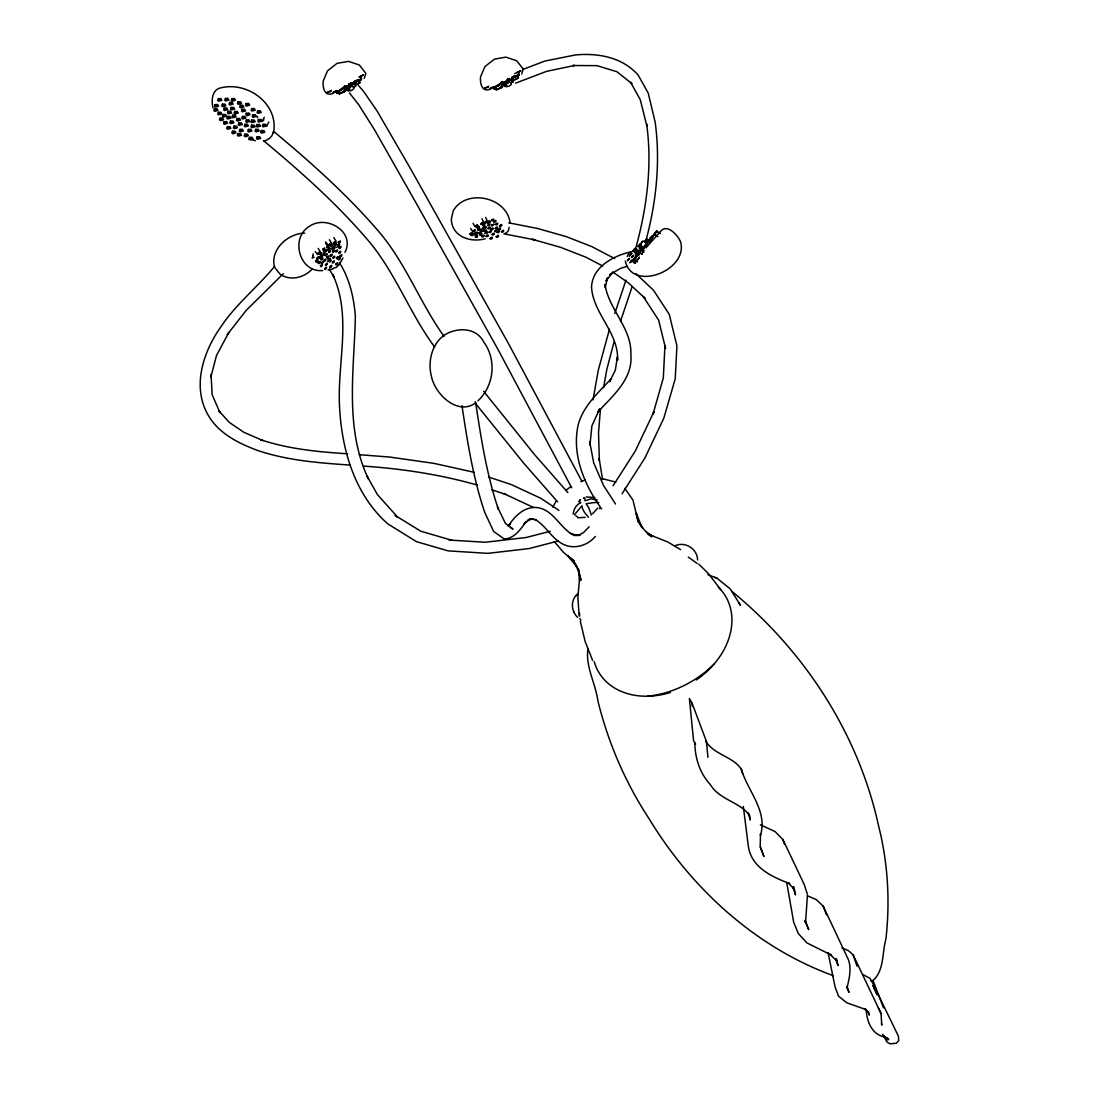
<?xml version="1.0" encoding="UTF-8"?>
<svg xmlns="http://www.w3.org/2000/svg" width="1099" height="1099" viewBox="0 0 1099 1099"><rect width="100%" height="100%" fill="white"/><g stroke="black" fill="none" stroke-linecap="round" stroke-linejoin="round"><path stroke-width="1.5" d="M625.331 261.15C632.378 292.334 688.372 270.478 680.611 241.931C678.22 235.845 667.436 223.193 660.719 231.216L645.965 247.852M434.682 347.174L432.759 344.413C408.718 310.962 394.623 271.302 367.684 239.87C336.404 203.342 300.357 171.293 263.458 140.59L264.722 141.125L269.681 138.254L272.044 135.617L273.514 131.303C310.783 162.322 347.188 194.688 378.784 231.587C405.806 263.073 419.969 302.843 444.037 336.376M273.445 133.075C279.228 104.323 248.044 81.477 221.49 87.7C211.997 89.115 211.118 100.366 213.014 107.908M871.411 981.38L870.01 978.371L863.677 975.005M600.439 409.034L598.529 432.649L599.367 460.632L599.147 458.558L602.554 479.425M587.965 648.451C585.245 666.53 595.479 683.015 597.842 700.681C608.145 742.759 625.537 782.996 649.372 819.181C691.683 888.871 756.126 947.64 833.344 975.692M807.422 895.397L805.512 922.789L805.457 921.292L808.713 929.672L804.825 920.426M579.791 576.563L577.868 597.293L579.118 615.344M593.02 399.912L598.254 370.322L609.478 329.233M603.571 387.686L606.73 369.813L613.998 342.009M573.115 513.92L574.104 509.812A23.642 9.52 -69.9 0 1 576.096 506.282L576.137 506.241A18.971 9.657 -55 0 1 578.802 503.795L580.849 502.806C576.824 500.856 583.226 497.765 578.871 501.419M509.139 227.383L508.452 230.433L506.57 232.796L503.974 233.84L534.966 239.884L532.328 239.321L560.559 247.316L586.028 257.262L602.637 265.972M635.387 249.569C646.679 208.837 652.504 166.031 646.624 123.926L646.844 126.042L640.291 99.707L630.592 82.301L631.911 83.634L616.924 71.751L597.045 65.652L572.854 65.528L574.585 65.459L546.629 71.339L515.596 83.153M646.281 239.362C656.364 201.282 660.499 161.319 655.169 122.154L648.231 93.14L638.189 75.13C622.501 57.23 598.131 52.807 575.395 54.95L544.843 61.077L522.781 69.471M344.949 252.372C355.554 232.054 326.87 214.703 309.932 226.009C289.614 237.48 299.313 272.937 322.625 270.533M626.004 280.121L614.808 313.449M632.2 286.537L620.482 321.334M342.943 258.018L338.849 265.093M630.922 261.644L631.444 260.93M639.934 247.302L640.319 246.808M639.22 253.622L637.255 255.916L638.327 254.927M641.225 250.297L644.742 247.083L643.231 249.157M642.214 249.212L644.206 246.904L643.492 248.031M642.86 249.02L642.146 250.132L643.382 248.759M641.005 250.558L639.769 251.932L642.97 248.278M646.432 244.734L646.088 245.365M647.696 242.797L648.808 241.533M650.416 238.043C653.713 234.801 643.822 245.901 651.006 237.357M647.819 242.357L650.045 239.555L648.534 241.615M652.655 236.216L654.331 234.197M652.957 235.942L652.641 236.628L654.702 234.334M653.795 235.076L652.779 236.738M654.139 234.691L655.608 232.205M655.073 233.084L655.663 232.397M657.243 232.068L656.309 232.713M599.697 508.727L600.123 507.752M552.838 507.202L555.86 501.474M313.133 253.938L312.981 255.421M321.1 256.713L318.628 258.76L318.916 257.111L318.092 256.836L316.457 259.158L320.262 256.438M323.862 252.179L324.164 251.479M325.098 251.176L325.95 249.748L323.491 251.781L324.054 252.536L325.51 251.932L326.527 250.503L325.689 250.229M599.697 408.759L591.894 425.904L589.957 445.026L589.723 441.88L593.694 462.885L603.543 485.524L615.55 504.015M574.447 514.744L581.989 505.746L582.319 507.752A18.971 16.98 -52.3 0 0 583.706 511.008L583.734 511.049A23.642 22.859 -79.4 0 0 586.138 514.538L588.46 517.244M262.166 121.385L264.296 117.263M266.672 126.165L268.802 122.044M364.209 78.4L365.843 73.303L359.318 65.006L348.548 61.365L337.077 63.344L327.529 70.831L323.175 81.12C322.625 87.343 324.232 96.355 332.351 93.676M599.161 409.776L598.09 411.823C612.83 395.613 633.065 379.031 630.867 354.592C631.952 327.928 608.585 309.492 605.027 284.38L605.261 287.526L607.513 277.896L605.906 280.959L612.459 272.868L609.492 274.887L620.303 268.444L626.293 266.576M521.668 74.004L523.206 69.072L516.695 60.775L505.911 57.134L494.454 59.126L484.906 66.613L480.538 76.903C480.002 83.112 481.596 92.124 489.728 89.459M613.063 485.799L635.236 451.139L654.001 411.617L653.026 414.158L663.301 377.974L664.964 345.512L665.554 348.328L658.617 320.097L643.149 296.414L645.154 298.475L628.408 282.896L612.624 271.879M622.048 493.739L644.893 458.036L663.823 418.156L675.226 378.867L676.915 345.91L669.264 314.355L653.562 290.315L635.813 273.61M575.958 595.631C570.326 601.826 571.714 612.006 577.731 617.446M639.343 257.111L635.964 261.741L639.288 257.99M641.541 254.157L644.151 250.38M633.615 250.05L633.835 249.789M630.922 254.309L629.37 256.191L630.881 254.13M628.285 259.652L628.71 259.172M635.332 250.847L635.565 250.586M640.168 244.967L639.838 245.475M645.456 240.736L645.69 240.475M640.222 250.338L639.797 250.806M641.225 249.253L639.852 250.984M633.903 259.625L634.123 259.364M635.62 257.221L635.854 256.96M647.105 242.11L646.871 242.384M634.425 259.845L633.711 260.971L635.593 259.034M642.324 248.827L640.841 250.957M638.519 254.748L639.838 252.852L637.351 255.559M644.77 246.671L646.267 244.953M645.937 245.187L646.871 244.212M651.721 237.672L653.04 235.736M649.275 241.492L651.734 238.771L649.138 241.821M653.328 235.859L651.721 238.126M650.278 240.406L650.498 240.145M508.178 526.325C514.25 516.722 523.605 506.9 535.9 507.477C552.797 508.617 559.446 527.286 572.854 534.828M597.787 508.123L592.485 513.81M484.467 227.644L484.412 228.963L486.692 226.971L482.612 228.043L484.893 226.051L484.824 227.383M648.987 240.736L646.83 243.923M642.379 241.588C638.024 247.124 645.965 237.975 642.228 241.972M628.669 258.993C624.314 264.543 632.255 255.38 628.518 259.378M639.879 245.668C644.234 240.118 636.294 249.267 640.044 245.269M632.79 255.751C628.436 261.301 636.376 252.138 632.626 256.136M640.044 247.509C644.399 241.959 636.458 251.108 640.195 247.11M636.609 251.836C632.241 257.372 640.195 248.223 636.445 252.22M637.75 251.822C642.104 246.272 634.164 255.421 637.915 251.424M642.283 246.987C637.928 252.536 645.869 243.374 642.132 247.371M631.403 260.738L629.892 262.812L631.128 261.438M646.555 243.25L645.044 245.311L646.926 243.387M630.963 261.823L632.475 259.749L631.252 261.136M652.257 236.793L650.745 238.868L651.831 237.879M655.183 233.29L656.694 231.216L655.457 232.603M647.187 243.044L647.984 242.11M652.751 236.422L654.18 234.595M634.727 258.018L632.859 259.941L635.442 256.891L632.777 261.04L637.077 255.572L635.208 257.509M641.775 250.215L643.286 248.539M646.679 244.665L644.989 246.767M637.708 255.696L639.123 253.979M638.601 255.229L639.398 254.281M262.922 120.904L263.911 119.777M475.194 401.684L475.688 402.811C457.898 416.233 434.613 394.143 431.344 375.885C427.319 360.527 432.704 340.58 447.678 333.231C460.55 327.117 476.966 328.436 483.958 342.325C496.83 360.129 494.014 385.763 477.996 400.764M508.961 525.459L510.527 523.742L508.205 525.501M583.473 498.493L584.022 497.655A23.642 2.775 -18.8 0 1 584.627 497.984A18.971 6.992 -19.6 0 1 584.943 499.413L584.929 500.828L590.96 498.864L597.238 500.059M313.256 255.572L312.13 258.1L314.163 257.248M328.326 248.937C324.892 252.509 332.049 249.006 329.151 248.415M334.893 242.961L335.703 241.162L333.244 243.195L336.5 242.879L334.041 244.926L334.852 243.126M338.478 265.175L336.418 267.318L333.395 268.335M577.676 593.872L578.198 593.323L575.56 596.043M630.73 254.515L631.966 253.141L630.606 254.817M655.334 232.906L651.68 237.411L654.056 234.898M646.404 243.635L648.122 242.22M652.518 237.192L653.232 236.45M646.281 243.937L646.597 243.428M647.819 242.494C651.941 238.126 642.297 248.937 645.882 245.613M640.003 250.599L638.766 251.973L641.363 248.923M636.664 254.501L636.788 254.199M643.506 248.456L643.19 248.965M634.082 258.567L634.205 258.265M635.236 258.897L635.95 258.169M589.16 526.778L583.624 532.479L578.376 535.419M595.273 536.463C587.924 545.406 574.626 549.596 563.856 544.541C551.698 539.087 546.176 525.707 534.828 519.291M274.64 266.329C257.331 287.43 235.488 304.478 220.404 327.557L218.852 329.741C202.037 354.963 191.817 389.321 209.305 417.016C220.13 434.297 239.184 443.556 257.661 450.48C287.553 460.563 319.122 462.94 350.375 465.083M714.062 664.098C696.642 681.6 672.327 693.716 647.709 696.203M873.403 980.143C884.448 969.909 882.03 952.284 885.918 939.041C890.19 901.139 887.937 862.619 878.513 825.624C858.47 733.747 804.276 650.471 731.673 591.235M312.171 269.104C304.08 277.759 290.191 281.413 279.888 274.049L274.503 267.126C269.832 249.5 288.158 233.276 304.684 233.153M565.916 490.264L570.999 486.555M283.295 273.733L246.272 310.303L227.301 334.577L228.867 332.393L216.503 355.499L210.816 377.232L211.063 374.622L212.148 394.651L219.965 412.743L218.77 410.655L229.128 422.277L243.854 432.278L262.798 440.534L260.724 439.737C288.721 449.12 318.215 451.895 347.518 453.791M354.015 88.566L351.556 90.489L348.507 91.025M511.392 84.335L508.933 86.258L505.87 86.794M360.101 77.012L363.453 74.883L358.878 77.095M517.464 72.781L520.83 70.652L514.73 73.606M325.277 251.506L323.683 252.152M328.505 249.844C332.104 245.627 327.475 249.542 328.326 249.871M336.39 247.399L337.544 246.671M327.365 261.521L328.519 260.793M335.964 91.203L335.703 91.107M334.934 92.247L334.659 92.137M335.827 91.739L333.066 92.92L337.997 90.571M343.19 87.796L345.155 86.931L340.759 89.115M348.905 84.005L350.815 83.277M340.086 90.324L340.717 90.077M343.314 88.387C348.424 86.024 338.863 90.64 343.863 88.126M350.457 83.991L349.18 84.348M352.257 82.975L352.518 83.084M354.304 81.518L357.587 80.021L355.705 80.914M356.255 80.653L354.4 81.56M354.482 82.123L355.526 81.546M338.492 92.522L336.651 93.429L338.135 92.632M348.575 86.189L346.199 87.274M352.944 84.005L353.754 83.689M357.271 81.285C362.601 78.743 353.301 83.387 357.546 81.147M339.605 93.662C345.086 90.983 335.236 95.915 340.278 93.291M343.492 92.082C341.171 93.072 346.267 90.97 344.028 91.684M356.502 84.293C350.444 87.261 365.005 80.062 359.057 83.084M348.589 89.733L346.735 90.64L349.908 89.101L348.026 90.008M495.141 86.464L491.308 88.415L493.135 87.467M497.27 85.708L497.957 85.255L497.16 85.488M501.144 83.345L499.248 84.28L502.504 82.7L500.869 83.497M508.04 79.128L508.823 78.798L507.477 79.554M498.63 85.063L497.105 85.887M499.248 84.843L502.064 83.634M504.606 81.821L504.867 81.93M511.873 77.191L515.239 75.652L512.683 76.971M501.254 83.95L500.677 84.225M507.628 81.189L503.452 83.277M507.147 81.244L510.76 79.403M496.446 88.112L495.141 88.483M507.381 81.285L504.015 83.002L505.856 82.109M507.642 81.985C512.587 79.389 503.782 84.513 508.727 81.917M503.658 84.884L501.652 85.763L506.433 83.373M518.055 75.858C512.807 78.276 522.629 73.551 517.492 76.119M500.718 87.412L502.71 86.519L501.075 87.302M500.059 88.181C505.306 85.763 495.498 90.475 500.622 87.906M513.412 80.213L514.208 79.884L512.052 80.873L517.079 78.661M505.155 85.873C510.774 83.139 500.649 88.195 505.842 85.502M334.687 91.56L333.203 92.385L335.016 91.698M344.193 86.491L345.677 85.681L344.88 85.901M344.633 86.656L346.226 85.887L344.413 86.574M351.982 82.865L349.221 84.046M354.098 82.095L356.859 80.914L354.221 82.027M334.398 92.289L336.088 91.602M341.652 88.607L343.671 87.741M339.893 90.049L340.841 89.555M348.479 85.708L349.963 84.884L349.166 85.118M340.731 90.049L338.753 90.956L340.566 90.269M348.919 85.804L349.867 85.324M340.443 90.214L342.064 89.417L340.237 90.132M353.535 83.84L355.856 82.741L353.205 83.716M350.361 86.052L348.878 86.876L352.614 85.543L349.331 87.041L351.213 86.148M338.231 92.659L339.825 91.89L338.025 92.577M345.855 89.129L344.385 89.939L346.185 89.253M349.386 87.728L350.869 86.917L349.056 87.604M343.63 91.382L342.16 92.192L342.943 91.973M354.579 86.642C359.428 84.28 349.386 88.895 354.702 86.697M501.515 82.288L502.49 81.793M507.216 79.444L509.235 78.469M491.885 87.522L490.25 88.318L492.173 87.398M501.858 82.425L503.054 81.999M508.521 79.073L509.496 78.579M506.941 80.213L508.466 79.389L507.656 79.609M499.001 84.499L499.99 83.991M512.835 77.356L514.469 76.573L511.791 77.699M496.501 86.478L497.476 85.969M505.911 81.45L507.326 80.57M497.325 86.162L497.888 85.887M506.323 81.56L507.422 81.106M510.486 79.691L512.615 78.702L510.692 79.623M511.791 79.197L513.425 78.414L511.804 78.922M513.906 80.158L518.591 77.823L516.75 78.524M500.979 87.261L499.344 88.057L501.199 87.343M331.39 90.393L326.815 92.604L330.936 91.396M488.767 86.162L484.192 88.387L488.299 87.178M350.705 83.236L351.721 82.768M354.359 82.191L355.375 81.724M335.882 90.97L336.885 90.503M359.909 80.282C364.827 78.29 355.018 82.768 360.307 80.2M334.549 92.11L338.272 90.681M355.059 82.961L344.715 88.085L353.356 84.019M349.18 85.914L350.196 85.447M354.373 83.551L352.669 84.28M356.021 84.348L359.455 83.002M343.341 92.275L341.542 92.962L345.443 90.695L343.341 91.657L344.042 91.299M501.185 82.164L502.229 81.683M501.748 82.37L502.779 81.903M517.574 75.391C512.546 77.438 522.588 72.836 517.162 75.474M515.046 76.751C520.074 74.677 510.183 79.307 515.458 76.669M505.581 81.326L506.625 80.845M491.61 88.03L496.075 86.368M495.402 86.56L496.446 86.093M496.775 85.763L497.82 85.282M505.526 81.985L507.271 81.244M507.298 81.065L509.153 80.351M501.089 84.142L499.344 84.884M510.06 80.007L511.914 79.238M497.394 86.189L499.317 85.255L495.965 86.78M503.864 83.181L502.023 83.895L505.458 82.205M503.163 84.939L506.763 83.497M511.859 82.288C516.873 80.241 506.845 84.829 512.258 82.191M497.339 89.39C492.352 91.464 502.477 86.766 496.927 89.472M527.891 520.074L530.144 519.085L524.031 523.962L526.38 521.366C520.967 528.633 514.277 539.114 504.084 538.84L493.671 531.476L484.686 512.271C473.023 477.708 467.418 441.674 461.992 405.792L462.5 406.918M578.184 535.653L580.437 534.65L573.692 535.419L577.154 535.433L570.244 533.317M509.345 80.268L510.87 79.719M493.355 87.288L490.085 88.868L490.896 88.634M508.205 81.711C502.847 84.115 513.521 79.787 508.164 82.191M348.63 83.909L349.427 83.689M346.776 86.436L347.463 86.162M347.215 86.807L348.026 86.45M346.597 87.178L347.408 86.835M580.904 481.596L585.327 479.933M476.142 233.345L477.474 233.757L474.713 235.09L477.2 232.081L474.438 233.4L475.771 233.812M528.344 520.115L533.084 518.742L530.762 518.742M675.102 545.75C685.144 541.106 697.48 548.909 697.577 559.968M550.283 531.257L526.133 537.507L485.332 542.247L449.079 540.062L452.087 540.337L420.903 531.257L395.091 515.404L397.563 517.079L377.424 494.619L367.203 476.334L368.316 478.848C344.385 427.813 354.208 370.693 355.362 316.649C354.002 297.87 349.647 278.844 339.495 262.771M558.155 541.038L529.1 548.566L487.819 553.36L448.158 550.874L416.48 541.656L387.782 523.866C355.375 495.196 342.297 451.716 339.728 409.79C336.418 364.978 352.491 317.652 332.928 274.887L334.041 277.401L329.315 269.035M328.079 270.052L333.024 268.912M585.163 517.341L577.813 517.78M333.849 246.547L331.582 248.965L336.212 244.363L333.945 246.78M325.455 251.396L326.334 251.273M485.209 238.785C470.784 242.769 452.115 236.958 451.304 219.388L453.214 210.871C466.086 187.97 507.546 197.174 510.046 223.166M586.193 496.94L594.847 497.586M598.79 502.531L596.111 502.38A23.642 16.128 23.3 0 1 592.251 502.765A18.971 14.301 3.6 0 1 588.46 503.356L586.083 503.768L588.693 507.532L591.331 515.005M602.101 478.601L615.728 482.076M359.318 454.698L389.664 457.047L434.284 463.421L474.191 472.336M363.824 466.127C402.22 468.737 440.589 474.548 477.612 485.181M529.608 518.742L536.106 519.951M508.823 222.836L537.617 228.496L566.109 236.573L591.825 246.616L614.684 258.595M249.116 138.941L255.353 140.727M697.178 563.471L688.304 557.111M488.464 476.993L511.186 484.522L540.859 498.328L558.896 510.348M491.789 489.811L505.966 494.44L503.864 493.643L533.194 507.285M648.465 534.293L667.78 541.972L680.583 549.624M648.08 534.251L652.806 536.092L646.212 532.218M707.893 574.667L717.043 578.239L730.272 588.927L740.451 605.329L739.036 603.008M714.707 577.318L717.043 578.239M841.971 947.929L848.524 950.704L853.126 954.852L881.055 1013.566L881.755 1025.12L881.535 1023.416M807.367 895.767L816.31 899.614L823.233 906.194L846.889 956.487C852.481 966.227 849.307 977.712 847.068 987.946L846.944 986.325L849.005 992.356L846.999 987.713M510.389 527.534L512.999 529.059L505.389 523.358L497.476 506.9L498.383 509.29C486.72 474.727 481.115 438.693 475.688 402.811M760.412 824.799L775.029 831.545L782.9 839.54L804.166 884.352L807.339 894.05M656.707 230.886L660.334 233.579M654.29 234.018L657.916 236.711M639.865 252.523L642.283 254.309M575.766 515.678L577.731 517.148M648.286 534.059L651.638 536.765L644.151 529.745L638.066 521.256L642.118 527.781L636.266 513.37L638.107 521.517L632.955 500.031L624.823 488.396M868.031 1011.973L864.199 1008.511L866.081 1009.61L846.793 1002.824L838.537 996.175L835.13 987.122L828.096 952.654M698.772 564.13L708.333 573.458L720.656 589.572M760.123 847.041L763.915 856.478L760.22 846.216L760.494 834.017L760.453 835.226C768.009 811.158 747.512 790.758 741.248 769.012C732.277 756.112 714.254 754.903 705.709 741.221M641.83 250.201L643.904 252.399M634.178 258.691L637.283 262.002M633.395 261.026L635.469 263.238M632.447 261.109L634.521 263.307M357.752 84.637L363.618 91.451L377.094 111.026L411.328 170.098L508.947 344.427L581.921 481.362M349.441 92.92L358.782 104.817L374.484 129.709L416.878 204.387L497.971 349.386L571.7 487.791M567.867 492.572L534.526 454.574L483.615 391.258M557.674 501.9L523.467 462.899L475.565 403.525M325.51 241.904L328.958 245.942M315.179 251.616L317.748 254.652M325.647 243.36L327.172 245.448M601.579 508.864C584.38 484.92 571.521 454.766 578.198 424.846C583.335 405.627 598.296 392.796 611.181 378.729L609.574 381.779L615.371 370.047L617.363 356.996L617.597 360.156C618.764 332.379 592.883 313.586 591.509 286.757C592.856 266.219 614.039 255.518 631.76 251.644A8.105 7.418 13.9 0 0 627.323 256.658M473.037 223.399L475.317 226.998M470.592 228.386L472.872 231.971M554.363 541.601L563.553 552.467L574.063 560.916L567.551 555.654L577.566 567.496L573.499 560.985L578.184 570.326L580.959 580.258L578.362 568.801L579.613 581.124M333.835 237.631L335.964 241.148M329.384 239.706L331.513 243.222M318.188 248.415L320.317 251.932M707.948 757.321L706.41 741.372L691.985 703.003L689.389 698.524L693.551 740.602L695.53 744.284L694.843 742.883C694.939 758.035 699.884 773.311 710.284 784.535C719.282 799.591 738.569 801.583 748.982 814.51L748.172 813.026L750.315 820.033L749.6 815.032M886.783 1037.964L887.923 1039.984L886.756 1038.212L888.734 1039.434L883.651 1035.904L885.588 1037.099C872.221 1035.244 867.056 1022.194 866.163 1010.132M882.662 1034.241L886.934 1041.962L889.943 1043.83L896.372 1043.212L898.707 1040.643L898.419 1036.206L871.37 980.445M881.055 1013.566L878.362 1007.893M867.317 1010.819L869.364 1015.133L868.54 1011.863M853.126 954.852L857.028 966.145M592.608 660.375L585.163 641.569L580.354 621.43M873.004 985.611L877.098 994.732M872.991 985.556L877.084 994.677M485.676 217.41L487.407 221.366M482.035 218.66L483.766 222.616M881.096 1001.684L883.582 1007.92M880.491 1000.117L872.977 980.308M823.233 906.194L826.421 914.794M579.942 618.476L580.423 619.781A15.345 2.5 -83.5 0 0 581.055 620.056M573.678 611.484L573.939 612.184M360.637 76.161L361.667 79.046M518.371 71.751L519.387 74.65M782.9 839.54L784.411 844.114M741.248 769.012L742.69 773.696M836.559 959.056L838.056 965.623L835.556 958.85L836.573 960.663L829.827 954.262L831.572 955.168L807.051 943.011L798.355 933.642L793.684 922.212L786.705 882.483M793.821 886.646L795.511 894.916L792.956 887.14L793.876 888.748L788.148 882.923L789.81 883.637C772.144 877.002 751.743 867.633 748.433 846.903L743.309 806.419M257.413 116.467L257.551 117.813M691.985 703.003L692.315 706.423M579.544 613.256L579.654 616.251M718.361 587.168A73.921 56.914 -31.2 0 1 696.326 679.951M670.404 692.494A73.921 56.914 -31.2 0 1 594.202 661.653M469.836 234.06C472.185 236.23 473.532 229.938 469.836 234.06M470.825 233.771L471.595 233.4L470.825 233.771M471.114 235.186C473.463 237.357 474.809 231.065 471.114 235.186M472.103 234.898L472.872 234.527L472.103 234.898M472.996 231.175C475.345 233.345 476.691 227.053 472.996 231.175M473.985 230.886L474.754 230.515L473.985 230.886M475.441 226.202C477.777 228.372 479.137 222.08 475.441 226.202M475.427 233.112L476.197 232.741L475.427 233.112M475.359 236.999C477.708 239.156 479.054 232.864 475.359 236.999M475.73 234.279L476.499 233.908L475.73 234.279M476.417 225.913L477.2 225.542L476.417 225.913M476.348 236.697L477.117 236.326L476.348 236.697M476.939 227.699C479.288 229.856 480.634 223.578 476.939 227.699M477.557 229.718C479.906 231.889 481.252 225.597 477.557 229.718M477.928 227.397L478.697 227.026L477.928 227.397M478.546 229.43L479.315 229.059L478.546 229.43M478.56 233.331C480.909 235.502 482.255 229.21 478.56 233.331M479.549 233.043L480.318 232.672L479.549 233.043M479.659 234.719C481.994 236.889 483.34 230.598 479.659 234.719M479.81 230.419C482.159 232.59 483.505 226.298 479.81 230.419M480.73 223.894C483.079 226.064 484.425 219.773 480.73 223.894M480.634 234.43L481.417 234.06L480.634 234.43M480.799 230.117L481.568 229.746L480.799 230.117M481.719 223.592L482.488 223.221L481.719 223.592M481.802 236.532C484.151 238.703 485.497 232.411 481.802 236.532M482.173 231.037C484.522 233.194 485.868 226.916 482.173 231.037M482.557 225.432C484.893 227.589 486.239 221.311 482.557 225.432M482.791 236.23L483.56 235.859L482.791 236.23M483.148 230.735L483.931 230.364L483.148 230.735M483.533 225.13L484.316 224.759L483.533 225.13M483.629 227.246L484.398 226.875L483.629 227.246M484.371 222.644C486.72 224.814 488.066 218.522 484.371 222.644M484.316 231.285C486.665 233.455 488.011 227.163 484.316 231.285M484.906 228.001L485.689 227.63L484.906 228.001M485.36 222.341L486.129 221.971L485.36 222.341M485.099 233.194C487.448 235.365 488.794 229.073 485.099 233.194M485.305 230.996L486.074 230.625L485.305 230.996M486.033 236.285C488.368 238.456 489.714 232.164 486.033 236.285M486.088 232.892L486.857 232.521L486.088 232.892M487.008 235.997L487.791 235.626L487.008 235.997M487.489 222.177C489.838 224.347 491.184 218.055 487.489 222.177M487.668 225.35C490.017 227.52 491.363 221.229 487.668 225.35M487.709 222.918C490.058 225.089 491.404 218.797 487.709 222.918M488.08 228.496C490.429 230.666 491.775 224.375 488.08 228.496M488.478 221.888L489.247 221.517L488.478 221.888M488.657 225.061L489.426 224.691L488.657 225.061M488.698 222.616L489.467 222.245L488.698 222.616M489.028 232.136C491.377 234.307 492.723 228.015 489.028 232.136M489.069 228.207L489.838 227.836L489.069 228.207M490.017 231.848L490.786 231.477L490.017 231.848M489.989 238.634C492.338 240.805 493.685 234.513 489.989 238.634M490.855 229.361C493.19 231.518 494.536 225.24 490.855 229.361M491.432 220.446C493.781 222.616 495.127 216.324 491.432 220.446M490.978 238.346L491.748 237.975L490.978 238.346M491.83 229.059L492.613 228.688L491.83 229.059M492.421 220.157L493.19 219.786L492.421 220.157M492.064 234.54C494.413 236.711 495.759 230.419 492.064 234.54M493.053 234.252L493.822 233.881L493.053 234.252M493.657 221.71C496.006 223.88 497.352 217.588 493.657 221.71M494.632 221.421L495.415 221.05L494.632 221.421M494.674 231.271C497.023 233.441 498.369 227.15 494.674 231.271M495.237 228.4C497.586 230.556 498.932 224.265 495.237 228.4M495.402 224.512C497.751 226.682 499.097 220.391 495.402 224.512M495.663 230.969L496.432 230.598L495.663 230.969M496.226 228.097L496.995 227.727L496.226 228.097M496.391 224.223L497.16 223.853L496.391 224.223M496.212 236.835C498.561 238.991 499.908 232.713 496.212 236.835M496.968 232.287C499.303 234.444 500.649 228.152 496.968 232.287M497.201 236.532L497.971 236.161L497.201 236.532M497.943 231.985L498.726 231.614L497.943 231.985M498.314 229.279C500.663 231.436 502.009 225.158 498.314 229.279M499.303 228.977L500.072 228.606L499.303 228.977M499.523 225.899C501.872 228.07 503.218 221.778 499.523 225.899M500.512 225.611L501.281 225.24L500.512 225.611M501.391 231.697C503.727 233.853 505.073 227.575 501.391 231.697M502.367 231.394L503.15 231.024L502.367 231.394M632.626 251.122L635.071 248.401L632.626 251.122M634.343 251.932L636.788 249.212L634.343 251.932M637.887 246.588L640.332 243.868L637.887 246.588M635.565 255.545L638.024 252.825L635.565 255.545M644.467 241.821L646.926 239.101L644.467 241.821M645.772 243.415L648.231 240.695L645.772 243.415M652.037 236.175L649.591 239.252L652.037 236.175M317.899 253.292C317.996 256.726 322.323 249.047 317.899 253.292M318.641 253.182L319.301 252.907L318.641 253.182M315.715 260.779C316.251 264.488 319.754 257.331 315.715 260.779M317.309 257.99L317.968 257.716L317.309 257.99M315.976 261.644C319.548 264.268 317.666 257.633 315.976 261.644M319.823 253.951C319.919 257.386 324.232 249.707 319.823 253.951M320.565 253.855L321.224 253.567L320.565 253.855M322.735 249.322C322.831 252.756 327.145 245.077 322.735 249.322M319.479 257.592L320.139 257.317L319.479 257.592M323.477 249.212L324.136 248.937L323.477 249.212M320.784 255.888C320.881 259.323 325.194 251.63 320.784 255.888M318.202 262.73C318.298 266.164 322.611 258.485 318.202 262.73M321.526 255.779L322.186 255.504L321.526 255.779M318.944 262.62L319.603 262.345L318.944 262.62M322.886 254.666C322.969 258.1 327.296 250.421 322.886 254.666M324.535 250.984L325.194 250.709L324.535 250.984M321.004 259.089C321.1 262.524 325.428 254.844 321.004 259.089M326.595 246.987C326.691 250.421 331.005 242.742 326.595 246.987M323.614 254.556L324.274 254.281L323.614 254.556M321.746 258.979L322.405 258.705L321.746 258.979M327.323 246.877L327.983 246.602L327.323 246.877M329.109 244.582C329.192 248.017 333.519 240.338 329.109 244.582M321.21 262.853C321.306 266.288 325.62 258.608 321.21 262.853M325.249 254.995C325.345 258.43 329.673 250.751 325.249 254.995M329.837 244.473L330.497 244.198L329.837 244.473M320.468 265.738C320.565 269.173 324.892 261.493 320.468 265.738M321.952 262.743L322.611 262.469L321.952 262.743M321.21 265.628L321.87 265.354L321.21 265.628M325.991 254.886L326.65 254.611L325.991 254.886M328.848 248.649L329.508 248.374L328.848 248.649M323.93 260.436C324.013 263.884 328.34 256.191 323.93 260.436M330.579 245.654C330.675 249.102 334.989 241.409 330.579 245.654M324.658 260.339L325.318 260.065L324.658 260.339M328.697 251.685C328.793 255.119 333.121 247.44 328.697 251.685M331.321 245.558L331.98 245.269L331.321 245.558M326.76 257.331C326.856 260.765 331.184 253.086 326.76 257.331M329.439 251.575L330.098 251.3L329.439 251.575M327.502 257.221L328.161 256.946L327.502 257.221M334.288 242.398L334.948 242.123L334.288 242.398M332.434 247.797L333.093 247.522L332.434 247.797M325.483 264.612C325.579 268.06 329.906 260.367 325.483 264.612M334.893 243.758L335.552 243.483L334.893 243.758M328.244 259.488C328.34 262.922 332.654 255.229 328.244 259.488M326.224 264.516L326.884 264.241L326.224 264.516M330.153 255.572C330.25 259.007 334.563 251.328 330.153 255.572M324.631 268.609C324.727 272.044 329.041 264.364 324.631 268.609M334.797 245.613L335.456 245.338L334.797 245.613M328.972 259.378L329.631 259.103L328.972 259.378M330.895 255.463L331.555 255.188L330.895 255.463M332.626 251.547C332.709 254.982 337.036 247.302 332.626 251.547M325.373 268.513L326.032 268.225L325.373 268.513M333.354 251.437L334.014 251.163L333.354 251.437M329.123 261.109C329.219 264.557 333.533 256.864 329.123 261.109M329.851 261.012L330.511 260.738L329.851 261.012M338.327 242.275C338.423 245.709 342.737 238.03 338.327 242.275M337.654 245.283C337.75 248.717 342.064 241.038 337.654 245.283M339.069 242.165L339.728 241.89L339.069 242.165M332.818 257.482C332.915 260.93 337.228 253.237 332.818 257.482M335.648 251.163C335.745 254.597 340.072 246.904 335.648 251.163M338.396 245.173L339.055 244.898L338.396 245.173M333.547 257.386L334.206 257.111L333.547 257.386M336.39 251.053L337.05 250.778L336.39 251.053M329.824 266.727C329.92 270.162 334.233 262.469 329.824 266.727M330.552 266.617L331.211 266.343L330.552 266.617M332.365 262.153C332.461 265.587 336.775 257.908 332.365 262.153M339.083 247.618C339.165 251.053 343.492 243.374 339.083 247.618M333.093 262.043L333.753 261.768L333.093 262.043M339.811 247.509L340.47 247.234L339.811 247.509M336.459 257.867C336.555 261.301 340.869 253.622 336.459 257.867M338.849 252.605C338.945 256.04 343.259 248.36 338.849 252.605M337.201 257.757L337.86 257.482L337.201 257.757M339.591 252.495L340.25 252.22L339.591 252.495M335.799 264.048C335.896 267.483 340.209 259.79 335.799 264.048M338.382 259.048C338.478 262.482 342.792 254.803 338.382 259.048M336.541 263.939L337.201 263.664L336.541 263.939M339.921 256.053C340.017 259.488 344.33 251.808 339.921 256.053M339.11 258.938L339.77 258.663L339.11 258.938M340.649 255.943L341.308 255.669L340.649 255.943M332.928 248.882L332.667 250.036L335.058 247.687L332.928 248.882M333.601 248.869L333.601 248.869M246.368 113.266L245.778 114.117L246.959 115.752L250.064 114.639L248.882 112.991L246.368 113.266M247.495 114.062L248.525 114.447L247.495 114.062M491.761 224.938L491.926 226.16L494.042 224.127L491.761 224.938M492.434 225.048L492.434 225.048M218.344 98.663L217.739 100.421L218.591 101.177L221.847 100.284L220.885 98.567L218.344 98.663M215.102 104.639L214.484 106.397L215.349 107.153L218.605 106.26L217.643 104.542L215.102 104.639M219.347 99.528L220.336 99.982L219.347 99.528M216.105 105.504L217.08 105.957L216.105 105.504M214.47 108.842L213.852 110.601L214.717 111.356L217.973 110.463L217.011 108.76L214.47 108.842M215.473 109.721L216.448 110.175L215.473 109.721M225.391 98.429L224.787 100.201L225.652 100.943L228.894 100.05L227.933 98.347L225.391 98.429M226.408 99.308L227.383 99.762L226.408 99.308M222.369 104.171L221.751 105.944L222.616 106.685L225.858 105.792L224.897 104.089L222.369 104.171M223.372 105.051L224.347 105.504L223.372 105.051M218.385 112.332L217.781 114.09L218.632 114.846L221.888 113.953L220.926 112.235L218.385 112.332M231.889 98.649L231.285 100.421L232.15 101.163L235.392 100.27L234.43 98.567L231.889 98.649M219.388 113.197L220.377 113.65L219.388 113.197M224.292 108.045L223.688 109.818L224.553 110.559L227.795 109.666L226.834 107.963L224.292 108.045M229.677 102.441L229.073 104.199L229.938 104.955L233.18 104.062L232.219 102.358L229.677 102.441M232.892 99.528L233.881 99.982L232.892 99.528M225.309 108.925L226.284 109.378L225.309 108.925M230.68 103.32L231.669 103.773L230.68 103.32M222.973 114.598L222.369 116.37L223.234 117.112L226.476 116.219L225.515 114.516L222.973 114.598M220.116 118.142L219.498 119.915L220.363 120.656L223.605 119.764L222.657 118.06L220.116 118.142M223.99 115.477L224.965 115.931L223.99 115.477M231.161 107.441L230.543 109.213L231.408 109.955L234.65 109.062L233.689 107.359L231.161 107.441M221.119 119.022L222.094 119.475L221.119 119.022M228.111 111.37L227.507 113.128L228.358 113.884L231.614 112.991L230.653 111.274L228.111 111.37M232.164 108.32L233.139 108.774L232.164 108.32M229.114 112.235L230.089 112.689L229.114 112.235M238.043 101.836L237.425 103.594L238.291 104.35L241.546 103.457L240.585 101.754L238.043 101.836M239.046 102.715L240.022 103.169L239.046 102.715M227.397 116.48L226.792 118.252L227.658 118.994L230.9 118.101L229.938 116.398L227.397 116.48M224.086 121.742L223.482 123.5L224.347 124.256L227.589 123.363L226.628 121.646L224.086 121.742M228.4 117.359L229.389 117.813L228.4 117.359M234.733 111.466L234.128 113.224L234.994 113.98L238.236 113.087L237.274 111.37L234.733 111.466M225.089 122.607L226.078 123.061L225.089 122.607M240.338 105.353L239.733 107.125L240.599 107.867L243.841 106.974L242.879 105.27L240.338 105.353M232.617 115.203L232.013 116.961L232.864 117.717L236.12 116.824L235.159 115.107L232.617 115.203M235.749 112.332L236.725 112.785L235.749 112.332M241.34 106.232L242.33 106.685L241.34 106.232M233.62 116.068L234.595 116.521L233.62 116.068M230.433 121.11L229.815 122.868L230.68 123.61L233.922 122.731L232.961 121.014L230.433 121.11M246.176 103.567L245.572 105.325L246.423 106.081L249.679 105.188L248.717 103.485L246.176 103.567M242.11 109.323L241.505 111.095L242.357 111.837L245.613 110.944L244.651 109.241L242.11 109.323M227.383 126.701L226.765 128.473L227.63 129.215L230.872 128.322L229.925 126.619L227.383 126.701M231.436 121.975L232.411 122.429L231.436 121.975M247.179 104.446L248.168 104.9L247.179 104.446M243.113 110.202L244.102 110.656L243.113 110.202M228.386 127.58L229.361 128.034L228.386 127.58M237.054 118.555L236.436 120.313L237.302 121.069L240.544 120.176L239.596 118.472L237.054 118.555M238.057 119.434L239.032 119.887L238.057 119.434M233.977 126.138L233.373 127.91L234.238 128.652L237.48 127.759L236.519 126.055L233.977 126.138M242.412 116.467L241.794 118.225L242.659 118.98L245.901 118.088L244.94 116.384L242.412 116.467M234.98 127.017L235.969 127.47L234.98 127.017M243.415 117.346L244.39 117.799L243.415 117.346M238.826 122.923L238.208 124.682L239.074 125.437L242.316 124.544L241.354 122.827L238.826 122.923M251.712 108.581L251.108 110.353L251.973 111.095L255.215 110.202L254.254 108.499L251.712 108.581M232.466 131.234L231.862 132.993L232.713 133.748L235.969 132.855L235.007 131.138L232.466 131.234M239.829 123.789L240.805 124.242L239.829 123.789M252.715 109.46L253.704 109.914L252.715 109.46M233.469 132.1L234.444 132.553L233.469 132.1M246.368 119.901L245.75 121.673L246.616 122.415L249.858 121.522L248.896 119.818L246.368 119.901M239.925 129.38L239.307 131.152L240.173 131.894L243.415 131.001L242.467 129.297L239.925 129.38M247.371 120.78L248.347 121.233L247.371 120.78M252.852 114.818L252.248 116.59L253.113 117.332L256.355 116.439L255.394 114.736L252.852 114.818M244.885 124.324L244.28 126.097L245.146 126.838L248.388 125.945L247.426 124.242L244.885 124.324M257.702 110.834L257.084 112.593L257.949 113.348L261.191 112.455L260.243 110.738L257.702 110.834M238.002 133.625L237.398 135.397L238.249 136.139L241.505 135.246L240.544 133.542L238.002 133.625M240.928 130.259L241.904 130.712L240.928 130.259M253.855 115.697L254.844 116.151L253.855 115.697M245.888 125.204L246.877 125.657L245.888 125.204M258.705 111.7L259.68 112.153L258.705 111.7M239.005 134.504L239.98 134.957L239.005 134.504M251.712 120.107L251.094 121.879L251.959 122.621L255.202 121.728L254.254 120.025L251.712 120.107M252.715 120.986L253.69 121.44L252.715 120.986M251.561 125.176L250.943 126.935L251.808 127.69L255.05 126.797L254.103 125.08L251.561 125.176M248.388 129.435L247.783 131.193L248.649 131.949L251.891 131.056L250.929 129.339L248.388 129.435M244.83 134.202L244.212 135.96L245.077 136.716L248.319 135.823L247.371 134.119L244.83 134.202M252.564 126.042L253.539 126.495L252.564 126.042M258.444 119.557L257.839 121.33L258.705 122.071L261.947 121.178L260.985 119.475L258.444 119.557M249.404 130.3L250.38 130.754L249.404 130.3M245.833 135.067L246.808 135.534L245.833 135.067M259.446 120.437L260.436 120.89L259.446 120.437M256.919 124.503L256.301 126.275L257.166 127.017L260.422 126.124L259.46 124.421L256.919 124.503M257.922 125.382L258.897 125.835L257.922 125.382M255.71 129.339L255.092 131.111L255.957 131.853L259.213 130.96L258.251 129.256L255.71 129.339M249.569 137.375L248.951 139.147L249.816 139.889L253.058 138.996L252.111 137.293L249.569 137.375M256.713 130.218L257.688 130.671L256.713 130.218M250.572 138.254L251.547 138.708L250.572 138.254M262.949 124.338L262.345 126.11L263.211 126.852L266.453 125.959L265.491 124.256L262.949 124.338M263.966 125.217L264.941 125.671L263.966 125.217M261.315 130.575L260.71 132.333L261.562 133.089L264.818 132.196L263.856 130.479L261.315 130.575M257.125 136.798L256.52 138.57L257.386 139.312L260.628 138.419L259.666 136.716L257.125 136.798M262.318 131.44L263.307 131.894L262.318 131.44M258.128 137.677L259.117 138.131L258.128 137.677M358.604 80.131L361.365 78.949L358.604 80.131M350.21 86.244L352.175 85.365L350.21 86.244M345.718 89.321L349.688 87.453L345.718 89.321M494.165 88.978L495.773 88.332L494.165 88.978M506.282 83.551L508.274 82.672L506.282 83.551"/></g></svg>
